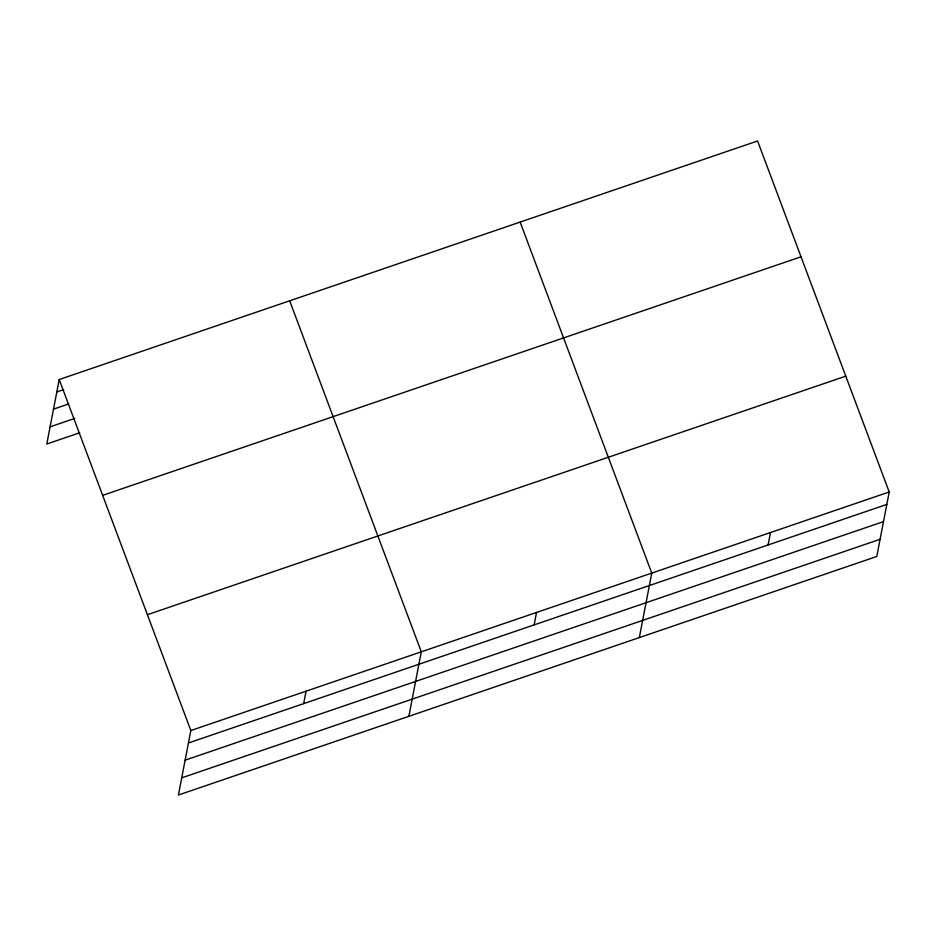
<?xml version="1.0" encoding="UTF-8"?>
<svg xmlns="http://www.w3.org/2000/svg" width="936" height="936" viewBox="0 0 936 936"><rect width="100%" height="100%" fill="white"/><g stroke="black" fill="none" stroke-linecap="round" stroke-linejoin="round"><path stroke-width="1.4" d="M59.214 379.525L190.839 730.548L178.413 795.027L876.786 556.475L889.2 491.985L757.587 140.973L59.214 379.525L46.8 444.015L79.724 432.76M303.673 703.626L306.06 691.189M408.88 716.309L421.294 651.819L289.68 300.807M534.128 624.897L536.527 612.46M639.335 637.58L651.76 573.101L520.135 222.078M768.082 544.986L770.48 532.549M56.827 391.962L63.683 389.622M53.516 409.137L68.609 403.978M50.111 426.839L74.798 418.404M102.656 495.366L801.017 256.803M147.397 614.706L845.77 376.155M190.839 730.548L889.2 491.985M188.44 742.985L886.802 504.422M185.129 760.161L883.502 521.598M181.724 777.851L880.086 539.3"/></g></svg>
